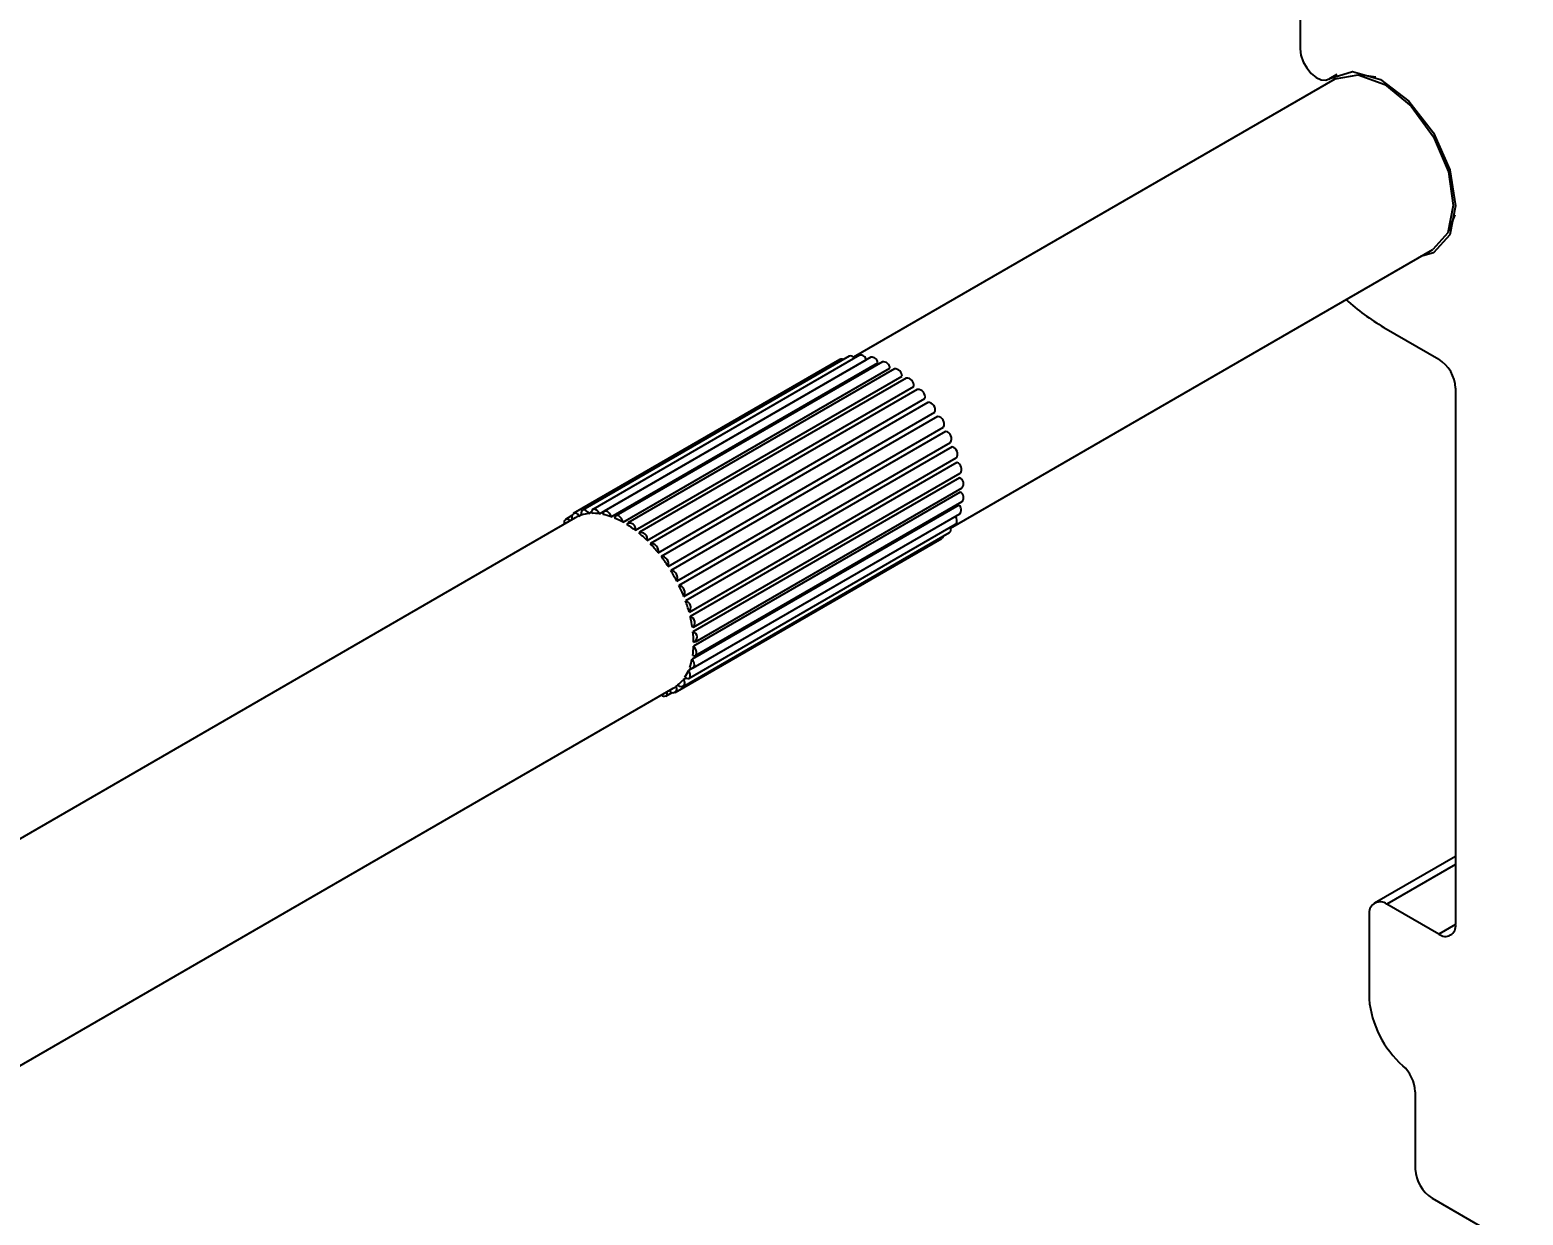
# Model space of a CAD drawing. Extents: x 0 to 9.5, y -12.2 to 0.1.
# Drawn here: x 5.225 to 6.168, y -9.669 to -8.921 of the extents above; entities that cross this region are included whole.
import ezdxf
from ezdxf import colors
from ezdxf.entities.mleader import LeaderData, LeaderLine
from ezdxf.math import Vec2, Vec3

# ---------------------------------------------------------------- set-up
doc = ezdxf.new("R2010")
doc.units = 0
doc.header["$LTSCALE"] = 0.5
doc.header["$MEASUREMENT"] = 0
for name, color, linetype in [('FAB DWG', 221, 'CONTINUOUS'), ('Hardware', 242, 'CONTINUOUS'), ('Housing', 150, 'CONTINUOUS')]:
    doc.layers.add(name, color=color, linetype=linetype)
doc.styles.get("Standard").update_dxf_attribs({"font": 'arial.ttf'})

msp = doc.modelspace()

# ---------------------------------------------------------------- linework, layer by layer
at = {"layer": 'Hardware', "linetype": 'Continuous', "lineweight": 25, "transparency": 16777216}
for p, q in [((6.04866, -8.95237), (5.7449, -9.12773)), ((6.12061, -9.04777), (6.12462, -9.03797)), ((5.80625, -9.23549), (6.11066, -9.05976)), ((5.7364, -9.12917), (5.56811, -9.22633)), ((5.74222, -9.12703), (5.57393, -9.22418)), ((5.74878, -9.12657), (5.58049, -9.22372)), ((5.58474, -9.22652), (5.75303, -9.12937)), ((5.75588, -9.12779), (5.58758, -9.22494)), ((5.59209, -9.22838), (5.76038, -9.13123)), ((5.7633, -9.13067), (5.59501, -9.22782)), ((5.5997, -9.23189), (5.76799, -9.13474)), ((5.77082, -9.13512), (5.60253, -9.23227)), ((5.60732, -9.23695), (5.77561, -9.1398)), ((5.77821, -9.14099), (5.60992, -9.23815)), ((5.61472, -9.2434), (5.78301, -9.14625)), ((5.78524, -9.14812), (5.61695, -9.24528)), ((5.62169, -9.25105), (5.78998, -9.1539)), ((5.79182, -9.15623), (5.62353, -9.25338)), ((5.628, -9.25967), (5.79629, -9.16252)), ((5.79792, -9.16507), (5.62963, -9.26222)), ((5.63347, -9.26899), (5.80176, -9.17184)), ((5.80312, -9.17454), (5.63483, -9.27169)), ((5.63793, -9.27873), (5.80622, -9.18158)), ((5.80727, -9.18434), (5.63898, -9.2815)), ((5.64155, -9.28847), (5.80984, -9.19132)), ((5.81025, -9.19419), (5.64196, -9.29134)), ((5.81196, -9.20378), (5.64366, -9.30093)), ((5.64404, -9.2981), (5.81233, -9.20095)), ((5.81234, -9.21281), (5.64405, -9.30997)), ((5.64525, -9.30737), (5.81355, -9.21022)), ((5.57785, -9.22638), (5.57967, -9.22533)), ((5.8114, -9.22103), (5.64311, -9.31818)), ((5.64516, -9.316), (5.81346, -9.21885)), ((5.56924, -9.22913), (5.07285, -9.51569)), ((5.56731, -9.22771), (5.56321, -9.23008)), ((5.57165, -9.22794), (5.57323, -9.22703)), ((5.64111, -9.33032), (5.8094, -9.23317)), ((5.64377, -9.32373), (5.81206, -9.22658)), ((5.63237, -9.33933), (5.80066, -9.24217)), ((5.63727, -9.33557), (5.80557, -9.23842)), ((5.64333, -9.32389), (5.64086, -9.32532)), ((5.13485, -9.62308), (5.63124, -9.33652)), ((5.63434, -9.33464), (5.63277, -9.33554)), ((5.63915, -9.33014), (5.63738, -9.33116)), ((5.62655, -9.34147), (5.63049, -9.33919))]:
    msp.add_line(p, q, dxfattribs=at)
at = {"layer": 'Hardware', "transparency": 16777216}
msp.add_line((6.07452, -8.95117), (6.06402, -8.94974), dxfattribs=at)
at = {"layer": 'Hardware', "linetype": 'Continuous', "lineweight": 25, "transparency": 16777216, "flags": 128}
for points in [[(6.04866, -8.95237), (6.04903, -8.95216), (6.06337, -8.94966), (6.08019, -8.95575), (6.09692, -8.9695), (6.11103, -8.98881), (6.12036, -9.01075), (6.1235, -9.03198), (6.11996, -9.04926), (6.11066, -9.05976)], [(5.57785, -9.22638), (5.57706, -9.22532), (5.57614, -9.22452), (5.5752, -9.22407), (5.57433, -9.22403), (5.57365, -9.2244), (5.57323, -9.22513), (5.57311, -9.22615), (5.57331, -9.22733)], [(5.58474, -9.22652), (5.58405, -9.22537), (5.58318, -9.22442), (5.58224, -9.22379), (5.58132, -9.22353), (5.58053, -9.22369), (5.57997, -9.22425), (5.57969, -9.22513), (5.57972, -9.22624)], [(5.59209, -9.22838), (5.59153, -9.22717), (5.59074, -9.22611), (5.58983, -9.2253), (5.58888, -9.22484), (5.58801, -9.22479), (5.58732, -9.22514), (5.58689, -9.22586), (5.58676, -9.22687)], [(5.5997, -9.23189), (5.59927, -9.23067), (5.59859, -9.22951), (5.59773, -9.22856), (5.59679, -9.22791), (5.59587, -9.22764), (5.59507, -9.22779), (5.5945, -9.22833), (5.59421, -9.2292)], [(5.80146, -9.24079), (5.8012, -9.24162), (5.80066, -9.24217)], [(5.64351, -9.31598), (5.64442, -9.31619), (5.64518, -9.31599), (5.64572, -9.3154), (5.64598, -9.31449), (5.64591, -9.31336), (5.64553, -9.31214), (5.64489, -9.31096), (5.64405, -9.30997)], [(5.64162, -9.32344), (5.64256, -9.32386), (5.64342, -9.32387), (5.64408, -9.32348), (5.64449, -9.32273), (5.64459, -9.32169), (5.64437, -9.3205), (5.64386, -9.31928), (5.64311, -9.31818)], [(5.63848, -9.32967), (5.63942, -9.33028), (5.64034, -9.33051), (5.64111, -9.33032), (5.64166, -9.32975), (5.64192, -9.32884), (5.64186, -9.32772), (5.6415, -9.3265), (5.64086, -9.32532)]]:
    msp.add_lwpolyline(points, dxfattribs=at)
at = {"layer": 'Hardware', "linetype": 'Continuous', "lineweight": 25, "transparency": 16777216}
for centre, radius, start, end in [((5.73722, -9.13094), 0.00195, 57.0291, 114.85692), ((5.74294, -9.13005), 0.0031, 31.76621, 103.33139), ((5.74951, -9.13007), 0.00358, 11.33666, 101.82856), ((5.75644, -9.13173), 0.00398, 7.25808, 98.12716), ((5.76367, -9.13498), 0.00433, 3.23151, 94.91251), ((5.77101, -9.13972), 0.0046, 358.97362, 92.36605), ((5.77856, -9.14549), 0.00451, 350.34723, 94.53579), ((5.78545, -9.15278), 0.00467, 346.13282, 92.56191), ((5.79175, -9.16102), 0.00479, 341.70702, 89.10675), ((5.79727, -9.16992), 0.00489, 336.86754, 82.33513), ((5.80212, -9.17919), 0.00475, 329.77129, 77.78809), ((5.80593, -9.1888), 0.00465, 327.21932, 73.23993), ((5.80865, -9.19838), 0.00449, 325.11994, 69.11819), ((5.8102, -9.20763), 0.00423, 322.21746, 65.52195), ((5.81052, -9.21627), 0.00391, 318.71792, 62.16212), ((5.80899, -9.22413), 0.00393, 321.38574, 52.18624), ((5.56434, -9.23205), 0.00206, 32.08568, 207.91062), ((5.56941, -9.22852), 0.0023, 14.4753, 221.09066), ((5.57963, -9.24714), 0.02079, 112.59557, 119.98645), ((5.58027, -9.24912), 0.02287, 96.07112, 107.72862), ((5.58063, -9.25512), 0.02889, 81.82665, 91.8012), ((5.57891, -9.26483), 0.03876, 70.11296, 78.31146), ((5.57411, -9.27714), 0.05198, 60.5121, 67.25343), ((5.6039, -9.23603), 0.00354, 344.89429, 125.71173), ((5.56633, -9.29029), 0.06727, 52.46516, 58.14086), ((5.80361, -9.23637), 0.00283, 313.61139, 27.46952), ((5.80661, -9.2308), 0.00366, 319.6617, 46.04809), ((5.61083, -9.24239), 0.00402, 345.39257, 110.52696), ((5.55678, -9.30233), 0.08264, 45.48585, 50.43368), ((5.61738, -9.24986), 0.00447, 344.48599, 98.38833), ((5.54746, -9.31158), 0.09578, 39.19498, 43.67934), ((5.54067, -9.31702), 0.10448, 33.29095, 37.52281), ((5.62346, -9.25817), 0.00479, 341.70702, 89.10675), ((5.53839, -9.31853), 0.10721, 27.52121, 31.68146), ((5.62898, -9.26707), 0.00489, 336.86754, 82.33513), ((5.54162, -9.31696), 0.10362, 21.65217, 25.90721), ((5.63382, -9.27634), 0.00475, 329.77129, 77.78809), ((5.55043, -9.31367), 0.09422, 15.43247, 19.96561), ((5.63786, -9.28577), 0.00441, 320.11876, 75.27932), ((5.56358, -9.3103), 0.08064, 8.57028, 13.59925), ((5.64091, -9.29515), 0.00395, 307.56701, 74.60252), ((5.57897, -9.3083), 0.06511, 0.69834, 6.4991), ((5.64278, -9.30429), 0.00347, 291.97098, 75.22645), ((5.59405, -9.30846), 0.05002, 351.35319, 358.26856), ((5.60668, -9.31071), 0.03719, 339.985, 348.41359), ((5.61537, -9.31416), 0.02783, 326.14195, 336.36999), ((5.62546, -9.33958), 0.00199, 216.98291, 23.0128), ((5.63112, -9.33712), 0.00229, 198.41582, 43.63041), ((5.62086, -9.31855), 0.02075, 300.00452, 305.03287), ((5.61982, -9.31733), 0.02236, 309.93849, 321.77223), ((5.63614, -9.33317), 0.00236, 213.35109, 58.35962)]:
    msp.add_arc(centre, radius, start, end, dxfattribs=at)
at = {"layer": 'Housing', "linetype": 'Continuous', "lineweight": 25, "transparency": 16777216}
for p, q in [((6.02686, -8.83766), (6.02686, -8.93331)), ((6.04497, -8.95242), (6.05028, -8.94935)), ((6.05001, -8.94947), (6.04548, -8.95208)), ((6.07966, -9.10895), (6.11431, -9.12895)), ((6.12492, -9.14732), (6.12492, -9.48547)), ((6.12492, -9.44264), (6.07373, -9.47219)), ((6.12492, -9.44774), (6.08163, -9.47273)), ((6.07031, -9.47844), (6.07031, -9.53259)), ((6.11431, -9.4916), (6.08163, -9.47273)), ((6.12492, -9.48547), (6.11431, -9.4916)), ((6.09946, -9.59102), (6.09946, -9.63979)), ((6.11007, -9.65817), (6.16381, -9.68919))]:
    msp.add_line(p, q, dxfattribs=at)
at = {"layer": 'Housing', "linetype": 'Continuous', "lineweight": 25, "transparency": 16777216, "flags": 128}
for points in [[(6.02686, -8.93331), (6.02735, -8.93725), (6.02875, -8.94138), (6.03096, -8.94534), (6.03376, -8.94876), (6.0369, -8.95133), (6.04009, -8.95281), (6.04304, -8.95307), (6.04548, -8.95208)], [(6.04548, -8.95208), (6.05991, -8.94764), (6.07753, -8.95263), (6.09549, -8.96624), (6.1109, -8.98628), (6.12127, -9.00951), (6.12492, -9.03219), (6.12127, -9.05065), (6.1109, -9.06191), (6.10272, -9.06434)]]:
    msp.add_lwpolyline(points, dxfattribs=at)
at = {"layer": 'Housing', "linetype": 'Continuous', "lineweight": 25, "transparency": 16777216}
for centre, radius, start, end in [((6.15217, -8.98526), 0.14337, 227.76929, 239.61863), ((6.10189, -9.14837), 0.02305, 2.60529, 57.39474), ((6.0774, -9.47841), 0.00709, 53.37502, 180.23642), ((6.11845, -9.48652), 0.00655, 230.79502, 9.21379), ((6.13457, -9.52649), 0.06455, 185.42445, 228.22884), ((6.07598, -9.59223), 0.02351, 2.93501, 48.46595), ((6.12249, -9.63875), 0.02305, 182.60526, 237.39474)]:
    msp.add_arc(centre, radius, start, end, dxfattribs=at)

# ---------------------------------------------------------------- leaders
at = {"layer": 'FAB DWG', "transparency": 16777216}
ml = msp.add_multileader_mtext('Standard', dxfattribs=at)
ml.set_content('#8-32 SCREW\\PHW83201-00', color=256)
ml.set_leader_properties()
ml.build(insert=Vec2(0, 0))
ml.multileader.update_dxf_attribs({"dogleg_length": 0.36, "arrow_head_size": 0.35})
ctx = ml.context
ctx.base_point, ctx.char_height, ctx.arrow_head_size, ctx.landing_gap_size, ctx.plane_origin = Vec3(6.44401, -10.91022), 0.188, 0.35, 0.09, Vec3(9.11465, 1.76729)
notes = []
notes.append((ctx, [(1, (1, 1, 0), (6.08401, -10.91022), (1, 0), 0.36, [(0, [(4.66521, -9.24513)], 0, [])])]))
ctx.mtext.insert, ctx.mtext.flow_direction = Vec3(6.53401, -10.81455), 5
for ctx, leaders in notes:
    for number, flags, end, landing, length, lines in leaders:
        leader = LeaderData()
        leader.index, (leader.has_last_leader_line, leader.has_dogleg_vector, leader.attachment_direction) = number, flags
        leader.last_leader_point, leader.dogleg_vector, leader.dogleg_length = Vec3(end), Vec3(landing), length
        for number, points, colour, breaks in lines:
            line = LeaderLine()
            line.index, line.vertices, line.color, line.breaks = number, Vec3.list(points), colors.encode_raw_color(colour), breaks
            leader.lines.append(line)
        ctx.leaders.append(leader)

doc.saveas('drawing.dxf')
